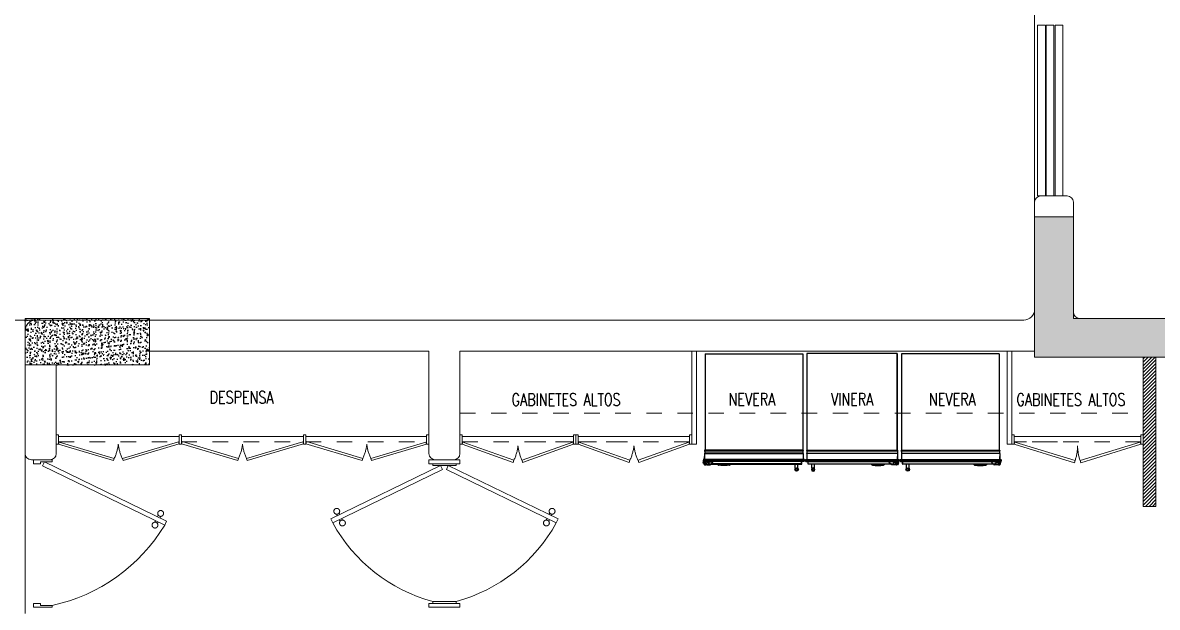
# Model space of a CAD drawing. Header units: metres. Extents: x -232 to 581, y 30 to 789.
# Drawn here: x 106.95 to 114.26, y 385.43 to 389.2 of the extents above; entities that cross this region are included whole.
import ezdxf

# ---------------------------------------------------------------- set-up
doc = ezdxf.new("R2010")
doc.units = ezdxf.units.M
doc.linetypes.add('DASHED', pattern=[0.75, 0.5, -0.25])
for name, color, linetype, lineweight in [('A-DOOR', 35, 'Continuous', 5), ('A-WALL', 250, 'Continuous', 20), ('baños', 140, 'Continuous', 0), ('Columnas', 7, 'Continuous', 18), ('MOB FIJOS', 251, 'Continuous', 0), ('PLF 01', 252, 'Continuous', 9), ('PROYECCION', 9, 'DASHED', 0), ('textos', 7, 'Continuous', 0)]:
    doc.layers.add(name, color=color, linetype=linetype, lineweight=lineweight)
doc.layers.add('HATCH', color=8, linetype='Continuous')
doc.layers.add('MOBILIARIOS', color=252, linetype='Continuous')
doc.layers.add('PISO', color=7, linetype='Continuous', lineweight=5, true_color=0xe6e6e6)
doc.styles.add('Arch-Dim', font='romans.shx', dxfattribs={"width": 0.75})
doc.styles.get("Standard").update_dxf_attribs({"font": 'arial.ttf'})
pattern_1 = [(50, (109.59505, -7.243447), (0.058299094, -0.005100507), [0.006096, -0.067056]), (355, (109.59505, -7.24345), (-0.011277895, 0.06113819), [0.0048768, -0.053644987]), (100.451445, (109.59991, -7.24387), (0.0470212, 0.05603768), [0.005180803, -0.056988878]), (46.1842, (109.59505, -7.22719), (0.086745293, -0.013453545), [0.009144, -0.100584]), (96.63556, (109.60228, -7.22831), (0.07596932, 0.07917636), [0.00777121, -0.085483395]), (351.18415, (109.59505, -7.22719), (0.07596932, 0.07917636), [0.00731519, -0.080467114]), (21, (109.60318, -7.231255), (0.048516605, -0.032724863), [0.006096, -0.067056]), (326, (109.60318, -7.231255), (0.01977665, 0.05894015), [0.0048768, -0.0536448]), (71.451445, (109.607223, -7.23398), (0.068293254, 0.026215286), [0.005180803, -0.05698878]), (37.5, (109.595052, -7.243447), (0.000988353, 0.0270576124), [0, -0.05299456, 0, -0.0544576, 0, -0.053848]), (7.5, (109.595052, -7.243447), (0.021382292, 0.032057784), [0, -0.03104896, 0, -0.05177536, 0, -0.0205232]), (327.5, (109.576927, -7.243447), (0.0433889905, -0.001833198), [0, -0.02032, 0, -0.0633984, 0, -0.0841248]), (317.5, (109.5688, -7.243447), (0.047401338, 0.008136477), [0, -0.026416, 0, -0.04210304, 0, -0.0597408])]

# ---------------------------------------------------------------- blocks, each defined once
blk = doc.blocks.new('puerta 1.00')
at = {"layer": 'A-DOOR'}
for p, q in [((-0.15, -0.0125), (-0.9369, -0.3949)), ((-0.1376, -0.038), (-0.9245, -0.4204)), ((-0.1376, -0.038), (-0.15, -0.0125)), ((-0.8946, -0.3743), (-0.8996, -0.3641)), ((-0.8777, -0.3661), (-0.8826, -0.3559)), ((-0.9369, -0.3949), (-0.9245, -0.4204)), ((-0.8822, -0.3998), (-0.8772, -0.4101)), ((-0.8653, -0.3916), (-0.8603, -0.4018))]:
    blk.add_line(p, q, dxfattribs=at)
for points in [[(-0.08, 0), (-0.08, -0.025), (-0.125, -0.025), (-0.125, -0.0125), (-0.2, -0.0125), (-0.2, 0), (-0.08, 0)], [(-0.08, -0.95), (-0.08, -0.925), (-0.125, -0.925), (-0.125, -0.9375), (-0.2, -0.9375), (-0.2, -0.95), (-0.08, -0.95)]]:
    blk.add_lwpolyline(points, dxfattribs=at)
blk.add_arc((0.0366, 0.1602), 1.1229, 211.13358, 257.83427, dxfattribs=at)
for points in [[(-0.8982, -0.3642), (-0.9033, -0.3642), (-0.912, -0.3591), (-0.917, -0.3504), (-0.917, -0.3403), (-0.912, -0.3316), (-0.9033, -0.3265), (-0.8932, -0.3265), (-0.8844, -0.3316), (-0.8794, -0.3403), (-0.8794, -0.3504), (-0.8844, -0.3591), (-0.8932, -0.3642), (-0.8982, -0.3642)], [(-0.8617, -0.4394), (-0.8667, -0.4394), (-0.8754, -0.4344), (-0.8805, -0.4256), (-0.8805, -0.4156), (-0.8754, -0.4068), (-0.8667, -0.4018), (-0.8566, -0.4018), (-0.8479, -0.4068), (-0.8428, -0.4156), (-0.8428, -0.4257), (-0.8479, -0.4344), (-0.8566, -0.4394), (-0.8617, -0.4394)]]:
    blk.add_open_spline(points, degree=2, dxfattribs=at)
blk = doc.blocks.new('A$C0952172f')
at = {"layer": 'A-DOOR'}
for p, q in [((0.569, 1.4639), (0.5435, 1.4515)), ((0.9125, 0.7569), (0.569, 1.4639)), ((0.887, 0.7445), (0.5435, 1.4515)), ((0.564, 1.4092), (0.5538, 1.4042)), ((0.5723, 1.3923), (0.562, 1.3873)), ((0.5895, 1.4216), (0.5997, 1.4265)), ((0.5977, 1.4046), (0.608, 1.4096)), ((0.887, 0.7445), (0.9125, 0.7569)), ((0.887, 0.7193), (0.5435, 0.0124)), ((0.9125, 0.707), (0.569, 0)), ((0.887, 0.7193), (0.9125, 0.707)), ((0.5723, 0.0716), (0.562, 0.0766)), ((0.569, 0), (0.5435, 0.0124)), ((0.564, 0.0547), (0.5538, 0.0597)), ((0.5895, 0.0423), (0.5997, 0.0374)), ((0.5977, 0.0592), (0.608, 0.0543))]:
    blk.add_line(p, q, dxfattribs=at)
for points in [[(0, 0.8319), (0.025, 0.8319), (0.025, 0.6319), (0, 0.6319)], [(0.0375, 0.8069), (0.025, 0.8069), (0.025, 0.6569), (0.0375, 0.6569)], [(0.9125, 0.8069), (0.925, 0.8069), (0.925, 0.6569), (0.9125, 0.6569)], [(0.95, 0.8319), (0.925, 0.8319), (0.925, 0.6319), (0.95, 0.6319)]]:
    blk.add_lwpolyline(points, close=True, dxfattribs=at)
for centre, start, end in [((1.0509, 0.5323), 118.90198, 164.83585), ((1.0509, 0.9316), 195.16415, 241.09802)]:
    blk.add_arc(centre, 1.05, start, end, dxfattribs=at)
for points in [[(0.5244, 1.3886), (0.5244, 1.3937), (0.5295, 1.4024), (0.5382, 1.4075), (0.5483, 1.4074), (0.557, 1.4024), (0.5621, 1.3937), (0.5621, 1.3836), (0.557, 1.3748), (0.5483, 1.3698), (0.5382, 1.3698), (0.5295, 1.3749), (0.5244, 1.3836), (0.5244, 1.3886)], [(0.5997, 1.4252), (0.5997, 1.4303), (0.6047, 1.439), (0.6135, 1.444), (0.6236, 1.444), (0.6323, 1.439), (0.6373, 1.4302), (0.6373, 1.4202), (0.6323, 1.4114), (0.6236, 1.4064), (0.6135, 1.4064), (0.6047, 1.4114), (0.5997, 1.4202), (0.5997, 1.4252)], [(0.5244, 0.0753), (0.5244, 0.0702), (0.5295, 0.0615), (0.5382, 0.0564), (0.5483, 0.0564), (0.557, 0.0615), (0.5621, 0.0702), (0.5621, 0.0803), (0.557, 0.089), (0.5483, 0.0941), (0.5382, 0.0941), (0.5295, 0.089), (0.5244, 0.0803), (0.5244, 0.0753)], [(0.5997, 0.0387), (0.5997, 0.0336), (0.6047, 0.0249), (0.6135, 0.0199), (0.6236, 0.0199), (0.6323, 0.0249), (0.6373, 0.0337), (0.6373, 0.0437), (0.6323, 0.0525), (0.6236, 0.0575), (0.6135, 0.0575), (0.6047, 0.0525), (0.5997, 0.0437), (0.5997, 0.0387)]]:
    blk.add_open_spline(points, degree=2, dxfattribs=at)
blk = doc.blocks.new('A$C217258af')
at = {"layer": 'MOBILIARIOS'}
for p, q in [((0, 0.0119), (0, 0.5919)), ((0, 0.5919), (0.6225, 0.5919)), ((0.6225, 0.5925), (0.6225, 0.0094)), ((0.6227, 0.0092), (0.6227, 0.5927)), ((0.6227, 0.5927), (0.6259, 0.5927)), ((0.6259, 0.5927), (0.6259, 0.0092)), ((0.6262, 0.0094), (0.6262, 0.5925)), ((0.6264, 0.0098), (0.6264, 0.592)), ((0.6264, 0.592), (0.6415, 0.592)), ((0.6415, 0.592), (0.6415, 0.0098)), ((0.6417, 0.5925), (0.6417, 0.0094)), ((0.642, 0.0092), (0.642, 0.5927)), ((0.642, 0.5927), (0.6826, 0.5927)), ((0.6826, 0.6017), (0.6826, 0.0002)), ((0.6905, 0.6019), (0.6828, 0.6019)), ((0.6828, 0.6019), (0.6828, 0)), ((0.6905, 0.6019), (0.6828, 0.6019)), ((0.6905, 0.6019), (0.6905, 0)), ((0.694, 0.5983), (0.694, 0.0615)), ((0.7098, 0.5847), (0.694, 0.5847)), ((0.7098, 0.5839), (0.7098, 0.5847)), ((0.7098, 0.5839), (0.694, 0.5839)), ((0.7098, 0.5839), (0.694, 0.5839)), ((0.7098, 0.5839), (0.7098, 0.5839)), ((0.7098, 0.5839), (0.7098, 0.0537)), ((0.7114, 0.0451), (0.7114, 0.5831)), ((0.7115, 0.5428), (0.7115, 0.56)), ((0.7378, 0.56), (0.7115, 0.56)), ((0.7378, 0.5428), (0.7115, 0.5428)), ((0.7378, 0.5597), (0.7378, 0.56)), ((0.7378, 0.5428), (0.7378, 0.5432)), ((0.7114, 0.1746), (0.7139, 0.1746)), ((0.7138, 0.1739), (0.7114, 0.1739)), ((0.7139, 0.1746), (0.7155, 0.1746)), ((0.7166, 0.1732), (0.7146, 0.1732)), ((0.7165, 0.1729), (0.7146, 0.1729)), ((0.7114, 0.0951), (0.7138, 0.0951)), ((0.7139, 0.0945), (0.7114, 0.0945)), ((0.7139, 0.0945), (0.7154, 0.0945)), ((0.7146, 0.0961), (0.7165, 0.0961)), ((0.7146, 0.0959), (0.7166, 0.0959)), ((0, 0.012), (0.6225, 0.012)), ((0, 0.0119), (0.6225, 0.0119)), ((0.0031, 0.012), (0.0031, 0.0119)), ((0.6227, 0.0092), (0.6259, 0.0092)), ((0.6258, 0.0092), (0.6258, 0.0057)), ((0.6258, 0.0057), (0.6265, 0.0057)), ((0.6264, 0.0098), (0.6415, 0.0098)), ((0.6265, 0.0057), (0.6265, 0.0098)), ((0.642, 0.0092), (0.6826, 0.0092)), ((0.6544, 0.0092), (0.6798, 0.0092)), ((0.679, 0.0092), (0.6627, 0.0092)), ((0.6828, 0), (0.6905, 0)), ((0.6938, 0.0615), (0.6938, 0.0608)), ((0.6989, 0.0615), (0.6938, 0.0615)), ((0.6938, 0.0608), (0.6989, 0.0608)), ((0.6938, 0.0608), (0.6938, 0.0604)), ((0.6989, 0.0604), (0.6938, 0.0604)), ((0.6938, 0.0604), (0.6938, 0.0604)), ((0.6938, 0.0143), (0.6938, 0.0143)), ((0.6938, 0.0143), (0.6938, 0.0097)), ((0.6938, 0.0097), (0.6938, 0.0093)), ((0.6938, 0.0097), (0.6938, 0.0097)), ((0.6938, 0.0093), (0.6938, 0.0086)), ((0.6938, 0.0003), (0.6938, 0.0023)), ((0.694, 0.0603), (0.6961, 0.0604)), ((0.694, 0.0603), (0.694, 0.0143)), ((0.694, 0.0592), (0.6953, 0.0592)), ((0.694, 0.0086), (0.694, 0.0036)), ((0.6942, 0), (0.6941, 0)), ((0.7032, 0.003), (0.6942, 0)), ((0.6945, 0.0082), (0.6945, 0.0085)), ((0.6961, 0.0592), (0.6953, 0.0592)), ((0.6967, 0.0592), (0.6953, 0.0592)), ((0.6989, 0.0604), (0.6961, 0.0604)), ((0.6961, 0.0604), (0.6961, 0.0592)), ((0.6967, 0.0592), (0.6961, 0.0592)), ((0.6961, 0.0074), (0.6966, 0.0079)), ((0.6967, 0.0592), (0.6967, 0.0592)), ((0.6967, 0.0343), (0.6967, 0.0592)), ((0.6967, 0.0343), (0.6967, 0.0592)), ((0.6967, 0.0343), (0.6967, 0.0343)), ((0.697, 0.0081), (0.697, 0.0081)), ((0.7095, 0.0182), (0.6982, 0.0305)), ((0.6982, 0.0305), (0.6982, 0.0304)), ((0.7095, 0.0182), (0.6982, 0.0304)), ((0.6989, 0.0615), (0.6989, 0.0608)), ((0.6989, 0.0604), (0.6989, 0.0604)), ((0.7007, 0.0109), (0.7007, 0.0109)), ((0.7052, 0.0198), (0.7052, 0.02)), ((0.7052, 0.02), (0.7074, 0.02)), ((0.706, 0.019), (0.7074, 0.019)), ((0.7074, 0.019), (0.7074, 0.02)), ((0.7074, 0.019), (0.7087, 0.019)), ((0.7154, 0.0161), (0.7091, 0.0519)), ((0.7091, 0.0519), (0.7091, 0.0519)), ((0.7154, 0.0161), (0.7091, 0.0519)), ((0.7102, 0.0521), (0.7095, 0.0519)), ((0.7095, 0.0519), (0.7158, 0.0162)), ((0.7095, 0.0182), (0.7095, 0.0182)), ((0.7165, 0.0163), (0.7102, 0.0521)), ((0.7149, 0.0481), (0.7114, 0.0592)), ((0.7153, 0.0233), (0.7153, 0.0458)), ((0.7154, 0.0161), (0.7154, 0.0161)), ((0.7165, 0.0163), (0.7158, 0.0162))]:
    blk.add_line(p, q, dxfattribs=at)
at = {"layer": 'MOBILIARIOS', "flags": 128}
for points in [[(0.7098, 0.5839), (0.7101, 0.5838), (0.7102, 0.5837)], [(0.7181, 0.1718), (0.7181, 0.1718), (0.7178, 0.1721), (0.7173, 0.1725), (0.7166, 0.1731)], [(0.7183, 0.1701), (0.7183, 0.1701), (0.7183, 0.1701), (0.7183, 0.1699), (0.7183, 0.1694), (0.7185, 0.1672), (0.7189, 0.1625), (0.7191, 0.1578), (0.7194, 0.1531), (0.7196, 0.1483), (0.7198, 0.1388), (0.7197, 0.1293), (0.7195, 0.1197), (0.7193, 0.115), (0.7191, 0.1103), (0.7188, 0.1055), (0.7186, 0.1032), (0.7185, 0.1017), (0.7184, 0.1006), (0.7184, 0.0999), (0.7183, 0.0992), (0.7183, 0.099), (0.7183, 0.0989), (0.7183, 0.0989)]]:
    blk.add_lwpolyline(points, dxfattribs=at)
at = {"layer": 'MOBILIARIOS'}
for centre, radius in [((0.7458, 0.5514), 0.0114), ((0.7458, 0.5514), 0.00572), ((0.7052, 0.0343), 0.00154)]:
    blk.add_circle(centre, radius, dxfattribs=at)
for centre, radius, start, end in [((0.6227, 0.5925), 0.000229, 90, 180), ((0.6259, 0.5925), 0.000229, 0, 90), ((0.6264, 0.5923), 0.000229, 180, 270), ((0.6415, 0.5923), 0.000229, 270, 0), ((0.642, 0.5925), 0.000229, 90, 180), ((0.6828, 0.6017), 0.000229, 90, 187.49472), ((0.6905, 0.5983), 0.00357, 0, 90), ((0.7098, 0.5831), 0.00165, 0, 90), ((0.7095, 0.5813), 0.00258, 42.78851, 84.58376), ((0.7115, 0.5599), 0.000114, 90, 180), ((0.7115, 0.5429), 0.000114, 180, 270), ((0.7145, 0.1741), 0.000724, 141.70371, 199.20548), ((0.5049, 0.1345), 0.2126, 349.32826, 10.67174), ((0.7147, 0.173), 0.000179, 133.23051, 213.13105), ((0.5049, 0.1345), 0.2131, 349.61459, 10.38541), ((0.5049, 0.1345), 0.2144, 10.38516, 10.77138), ((0.7167, 0.173), 0.000145, 108.54827, 213.579), ((0.3855, 0.1345), 0.3333, 353.38004, 6.61996), ((0.3855, 0.1345), 0.3347, 6.11184, 6.40413), ((0.7143, 0.0949), 0.000521, 147.59244, 231.49837), ((0.7147, 0.096), 0.000204, 152.52127, 221.08222), ((0.5049, 0.1345), 0.2144, 349.22804, 349.61484), ((0.7166, 0.096), 0.000132, 138.10644, 259.76629), ((-0.0117, 0.9063), 1.0896, 311.94539, 312.04827), ((0.3855, 0.1345), 0.3347, 353.59588, 353.8866), ((0.6227, 0.0094), 0.000229, 180, 270), ((0.6259, 0.0094), 0.000229, 270, 360), ((0.6264, 0.0096), 0.000229, 90, 180), ((0.6415, 0.0096), 0.000229, 360, 90), ((0.642, 0.0094), 0.000229, 180, 270), ((0.6627, 0.0095), 0.000343, 265.8847, 270), ((0.679, 0.0095), 0.000343, 270, 274.1153), ((0.6828, 0.0002), 0.000229, 172.50528, 270), ((0.6905, 0.0036), 0.00357, 270, 0), ((0.6938, 0.0057), 0.00857, 36.8699, 90), ((0.6938, 0.0057), 0.00399, 36.8699, 90), ((0.6938, 0.0057), 0.00401, 36.8699, 90), ((0.6938, 0.0057), 0.00355, 36.8699, 90), ((0.6938, 0.0057), 0.00286, 36.8699, 90), ((0.6941, 0.0003), 0.000343, 180, 270), ((0.6938, 0.0057), 0.00858, 36.8699, 88.54835), ((0.6941, 0.0082), 0.000343, 267.60533, 0), ((0.7052, 0.0143), 0.0114, 216.8699, 10.01739), ((0.7052, 0.0143), 0.0108, 216.8699, 10.01739), ((0.7024, 0.0343), 0.00571, 180, 222.6072), ((0.7024, 0.0343), 0.00572, 180, 222.6072), ((0.7052, 0.0143), 0.0103, 216.8699, 10.01739), ((0.7052, 0.0143), 0.0103, 216.8699, 10.01739), ((0.6989, 0.0501), 0.0114, 10.01739, 90), ((0.6989, 0.0501), 0.0108, 10.01739, 90), ((0.6989, 0.0501), 0.0103, 10.01739, 90), ((0.6989, 0.0501), 0.0103, 10.01739, 90), ((0.7052, 0.0143), 0.00608, 62.28185, 201.81903), ((0.7052, 0.0143), 0.00572, 90, 216.8699), ((0.7052, 0.0143), 0.00501, 90, 69.4022), ((0.7052, 0.0143), 0.00573, 216.8699, 42.6072), ((0.7052, 0.0143), 0.00572, 216.8699, 42.6072), ((0.706, 0.0198), 0.000801, 180, 270), ((0.7052, 0.0143), 0.00572, 42.6072, 55.08479), ((0.7074, 0.0458), 0.00787, 0, 17.4622)]:
    blk.add_arc(centre, radius, start, end, dxfattribs=at)
blk = doc.blocks.new('20.03.2026 LN 09 PRIMER NIVEL ARQ')
at = {"layer": 'HATCH'}
h = blk.add_hatch(dxfattribs=at)
h.set_pattern_fill('AR-CONC', color=1, scale=0.00032)
h.set_pattern_definition(pattern_1)
h.paths.add_polyline_path([(9.9139, -55.8277), (9.6639, -55.8277), (9.6639, -56.7322), (10.814, -56.7322), (10.814, -56.4822), (9.9139, -56.4822)])
h = blk.add_hatch(dxfattribs=at)
h.set_pattern_fill('AR-CONC', color=1, scale=0.00032)
h.set_pattern_definition(pattern_1)
h.paths.add_polyline_path([(3.164, -56.4822), (3.164, -56.7822), (3.964, -56.7822), (3.964, -56.4822)])
at = {"layer": 'PLF 01'}
h = blk.add_hatch(dxfattribs=at)
h.set_pattern_fill('LINE', color=1, scale=0.005, angle=45)
h.set_pattern_definition([(45, (11.055961, -57.843166), (-0.01122532, 0.01122532), [])])
h.paths.add_polyline_path([(10.4455, -57.6931), (10.364, -57.6931), (10.364, -56.7322), (10.4455, -56.7322)])
at = {"layer": 'A-DOOR', "color": 1}
for points in [[(9.6837, -54.5932), (9.7337, -54.5932), (9.7337, -55.6932), (9.6837, -55.6932)], [(9.7387, -54.5932), (9.7887, -54.5932), (9.7887, -55.6932), (9.7387, -55.6932)], [(9.7968, -54.5932), (9.8468, -54.5932), (9.8468, -55.6932), (9.7968, -55.6932)]]:
    blk.add_lwpolyline(points, close=True, dxfattribs=at)
at = {"layer": 'A-WALL', "color": 1}
for p, q in [((9.664, -55.7332), (9.664, -56.4232)), ((9.9139, -55.7332), (9.9139, -56.4032)), ((3.234, -56.4932), (9.594, -56.4932)), ((3.164, -56.5632), (3.164, -57.3532)), ((3.964, -56.6932), (5.764, -56.6932)), ((5.764, -56.6932), (5.764, -57.3532)), ((5.964, -56.6932), (5.964, -57.3532)), ((5.964, -56.6932), (9.6639, -56.6932)), ((3.364, -56.7822), (3.364, -57.3532)), ((3.204, -57.3932), (3.324, -57.3932)), ((5.804, -57.3932), (5.924, -57.3932))]:
    blk.add_line(p, q, dxfattribs=at)
at = {"layer": 'A-WALL', "color": 1, "transparency": 33554684}
for p, q in [((9.704, -55.6932), (9.8739, -55.6932)), ((9.794, -55.6932), (9.734, -55.6932))]:
    blk.add_line(p, q, dxfattribs=at)
at = {"layer": 'A-WALL', "color": 1}
for centre, radius, start, end in [((9.704, -55.7332), 0.04, 90, 180), ((9.8739, -55.7332), 0.04, 360, 90), ((9.594, -56.4232), 0.07, 270, 0), ((9.9539, -56.4422), 0.04, 180, 269.99524), ((3.234, -56.5632), 0.07, 90, 180), ((3.204, -57.3532), 0.04, 180, 270), ((3.324, -57.3532), 0.04, 270, 0), ((5.804, -57.3532), 0.04, 180, 270), ((5.924, -57.3532), 0.04, 270, 0)]:
    blk.add_arc(centre, radius, start, end, dxfattribs=at)
at = {"layer": 'Columnas', "color": 1}
blk.add_lwpolyline([(9.9139, -55.8277), (9.6639, -55.8277), (9.6639, -56.7322), (10.814, -56.7322), (10.814, -56.4822), (9.9139, -56.4822), (9.9139, -55.8277)], dxfattribs=at)
blk.add_lwpolyline([(3.164, -56.4822), (3.164, -56.7822), (3.964, -56.7822), (3.964, -56.4822)], close=True, dxfattribs=at)
at = {"layer": 'MOB FIJOS', "color": 1}
for p, q in [((7.4578, -56.6932), (7.4578, -57.2932)), ((7.4878, -56.6932), (7.4878, -57.2932)), ((9.4878, -56.6932), (9.4878, -57.2932)), ((9.5178, -56.6932), (9.5178, -57.2932)), ((9.4878, -57.2932), (9.5178, -57.2932))]:
    blk.add_line(p, q, dxfattribs=at)
at = {"layer": 'MOB FIJOS', "color": 1, "ltscale": 0.01}
blk.add_line((7.4878, -57.2932), (7.4578, -57.2932), dxfattribs=at)
at = {"layer": 'MOB FIJOS', "color": 1}
for points in [[(3.379, -57.2332), (3.364, -57.2332), (3.364, -57.2932), (3.379, -57.2932)], [(4.1513, -57.2769), (4.1556, -57.2913), (3.7943, -57.3984), (3.79, -57.384)], [(4.1706, -57.2332), (4.1556, -57.2332), (4.1556, -57.2932), (4.1706, -57.2932)], [(4.175, -57.2763), (4.1707, -57.2907), (4.5337, -57.3984), (4.538, -57.384)], [(4.9513, -57.2769), (4.9556, -57.2913), (4.5943, -57.3984), (4.59, -57.384)], [(4.9706, -57.2332), (4.9556, -57.2332), (4.9556, -57.2932), (4.9706, -57.2932)], [(4.9751, -57.2763), (4.9709, -57.2907), (5.3337, -57.3984), (5.338, -57.384)], [(5.764, -57.2332), (5.749, -57.2332), (5.749, -57.2932), (5.764, -57.2932)], [(5.979, -57.2332), (5.964, -57.2332), (5.964, -57.2932), (5.979, -57.2932)], [(6.6959, -57.2332), (6.7109, -57.2332), (6.7109, -57.2932), (6.6959, -57.2932)], [(6.7259, -57.2332), (6.7109, -57.2332), (6.7109, -57.2932), (6.7259, -57.2932)], [(7.4428, -57.2332), (7.4578, -57.2332), (7.4578, -57.2932), (7.4428, -57.2932)], [(9.5328, -57.2332), (9.5178, -57.2332), (9.5178, -57.2932), (9.5328, -57.2932)], [(10.349, -57.2332), (10.364, -57.2332), (10.364, -57.2932), (10.349, -57.2932)], [(3.3832, -57.2788), (3.379, -57.2932), (3.7337, -57.3984), (3.738, -57.384)], [(5.7447, -57.2788), (5.749, -57.2932), (5.3943, -57.3984), (5.39, -57.384)], [(5.9833, -57.2788), (5.9791, -57.2932), (6.3071, -57.4095), (6.3114, -57.3951)], [(6.6915, -57.2788), (6.6958, -57.2932), (6.3677, -57.4095), (6.3635, -57.3951)], [(6.7303, -57.2788), (6.726, -57.2932), (7.054, -57.4095), (7.0583, -57.3951)], [(7.4384, -57.2788), (7.4427, -57.2932), (7.1147, -57.4095), (7.1104, -57.3951)], [(9.5376, -57.2789), (9.5329, -57.2932), (9.92, -57.4124), (9.9247, -57.3982)], [(10.3442, -57.2789), (10.3489, -57.2932), (9.9618, -57.4124), (9.9571, -57.3982)]]:
    blk.add_lwpolyline(points, close=True, dxfattribs=at)
at = {"layer": 'MOBILIARIOS', "color": 1}
for p, q in [((7.542, -56.7099), (8.172, -56.7099)), ((7.542, -56.7099), (7.542, -57.332)), ((7.542, -56.7099), (7.542, -57.332)), ((7.542, -56.713), (7.542, -56.713)), ((8.172, -56.7099), (8.172, -57.332)), ((9.4369, -56.7099), (8.8069, -56.7099)), ((8.8069, -56.7099), (8.8069, -57.332)), ((9.4368, -56.7099), (9.4368, -57.332)), ((9.4368, -56.713), (9.4369, -56.713)), ((9.4369, -56.7099), (9.4369, -57.332)), ((9.5036, -57.269), (9.5036, -57.2696)), ((7.5358, -57.3353), (7.5358, -57.336)), ((7.5392, -57.3353), (7.5358, -57.3353)), ((7.5358, -57.336), (7.5399, -57.336)), ((7.5392, -57.3323), (8.1728, -57.3323)), ((7.5392, -57.3323), (7.5392, -57.3355)), ((8.1728, -57.3355), (7.5392, -57.3355)), ((8.1726, -57.332), (7.5395, -57.332)), ((7.5395, -57.3357), (8.1726, -57.3357)), ((7.5399, -57.3359), (8.1721, -57.3359)), ((7.5399, -57.3359), (7.5399, -57.351)), ((8.1721, -57.3359), (8.1721, -57.351)), ((8.1721, -57.336), (8.1762, -57.336)), ((8.1728, -57.3323), (8.1728, -57.3355)), ((8.1762, -57.3353), (8.1728, -57.3353)), ((8.8026, -57.3353), (8.806, -57.3353)), ((8.8067, -57.336), (8.8026, -57.336)), ((9.4396, -57.3323), (8.806, -57.3323)), ((8.806, -57.3323), (8.806, -57.3355)), ((8.806, -57.3355), (9.4396, -57.3355)), ((8.8062, -57.332), (9.4394, -57.332)), ((9.4394, -57.3357), (8.8062, -57.3357)), ((9.4389, -57.3359), (8.8067, -57.3359)), ((8.8067, -57.3359), (8.8067, -57.351)), ((9.4389, -57.3359), (9.4389, -57.351)), ((9.4431, -57.336), (9.4389, -57.336)), ((9.4396, -57.3323), (9.4396, -57.3355)), ((9.4396, -57.3353), (9.4431, -57.3353)), ((9.4431, -57.3353), (9.4431, -57.336)), ((8.1812, -57.3962), (7.5293, -57.3962)), ((7.5293, -57.3962), (7.5293, -57.4038)), ((8.1812, -57.4038), (7.5293, -57.4038)), ((7.5293, -57.4076), (7.5293, -57.4075)), ((7.5324, -57.4166), (7.5293, -57.4076)), ((8.1817, -57.3921), (7.5303, -57.3921)), ((7.5304, -57.4033), (7.5324, -57.4033)), ((7.5386, -57.4036), (7.5336, -57.4036)), ((7.5375, -57.4056), (7.5379, -57.4062)), ((7.5382, -57.4065), (7.5382, -57.4065)), ((7.5383, -57.404), (7.5386, -57.404)), ((7.5393, -57.4033), (7.5387, -57.4033)), ((7.5392, -57.3515), (8.1728, -57.3515)), ((7.5392, -57.3515), (7.5392, -57.3921)), ((7.5392, -57.364), (7.5392, -57.3894)), ((7.5392, -57.3885), (7.5392, -57.3722)), ((7.5398, -57.4033), (7.5393, -57.4033)), ((8.1726, -57.3513), (7.5395, -57.3513)), ((7.5398, -57.4033), (7.5398, -57.4033)), ((7.5444, -57.4033), (7.5398, -57.4033)), ((8.1721, -57.351), (7.5399, -57.351)), ((7.5409, -57.4102), (7.5409, -57.4102)), ((7.5444, -57.4033), (7.5444, -57.4033)), ((7.5904, -57.4036), (7.5444, -57.4036)), ((7.5462, -57.4249), (7.5819, -57.4186)), ((7.5462, -57.4249), (7.5819, -57.4186)), ((7.582, -57.4191), (7.5463, -57.4254)), ((7.5464, -57.4261), (7.5821, -57.4197)), ((7.5483, -57.419), (7.5605, -57.4077)), ((7.5483, -57.419), (7.5605, -57.4077)), ((7.5483, -57.419), (7.5483, -57.419)), ((7.5491, -57.4156), (7.5491, -57.4169)), ((7.5491, -57.4169), (7.5491, -57.4182)), ((7.5491, -57.4169), (7.5501, -57.4169)), ((7.5499, -57.4148), (7.5501, -57.4148)), ((7.5501, -57.4148), (7.5501, -57.4169)), ((7.5605, -57.4077), (7.5605, -57.4077)), ((7.5644, -57.4062), (7.5893, -57.4062)), ((7.5644, -57.4062), (7.5644, -57.4062)), ((7.5644, -57.4062), (7.5893, -57.4062)), ((7.5752, -57.421), (8.1631, -57.421)), ((7.5782, -57.4244), (7.5893, -57.421)), ((7.5819, -57.4186), (7.5819, -57.4186)), ((7.5821, -57.4197), (7.582, -57.4191)), ((8.164, -57.4193), (7.5838, -57.4193)), ((7.5893, -57.4036), (7.5893, -57.4048)), ((7.5893, -57.4056), (7.5893, -57.4048)), ((7.5893, -57.4062), (7.5893, -57.4048)), ((7.5904, -57.4056), (7.5893, -57.4056)), ((7.5893, -57.4062), (7.5893, -57.4056)), ((7.5893, -57.4062), (7.5893, -57.4062)), ((7.5905, -57.4033), (7.5904, -57.4033)), ((7.5904, -57.4036), (7.5904, -57.4056)), ((7.5904, -57.4085), (7.5904, -57.4056)), ((7.5905, -57.4085), (7.5904, -57.4085)), ((7.5905, -57.4085), (7.5905, -57.4033)), ((7.5909, -57.4033), (7.5905, -57.4033)), ((7.5909, -57.4033), (7.5909, -57.4085)), ((7.5916, -57.4033), (7.5909, -57.4033)), ((7.5916, -57.4085), (7.5909, -57.4085)), ((7.5916, -57.4085), (7.5916, -57.4033)), ((8.1784, -57.4036), (7.5916, -57.4036)), ((7.6245, -57.4235), (7.6245, -57.421)), ((7.6245, -57.4235), (7.6245, -57.425)), ((7.6252, -57.421), (7.6252, -57.4234)), ((7.7039, -57.4234), (7.7039, -57.421)), ((7.7046, -57.421), (7.7046, -57.4235)), ((7.7046, -57.4235), (7.7046, -57.425)), ((8.1229, -57.4211), (8.1401, -57.4211)), ((8.1229, -57.4474), (8.1229, -57.4211)), ((8.1401, -57.4474), (8.1401, -57.4211)), ((8.164, -57.4193), (8.164, -57.4036)), ((8.164, -57.4193), (8.164, -57.4036)), ((8.164, -57.4193), (8.1648, -57.4193)), ((8.164, -57.4193), (8.164, -57.4193)), ((8.1648, -57.4193), (8.1648, -57.4036)), ((8.1728, -57.3515), (8.1728, -57.3921)), ((8.182, -57.4), (8.182, -57.3923)), ((8.7969, -57.3923), (9.4487, -57.3923)), ((8.7969, -57.4), (8.7969, -57.3923)), ((8.7969, -57.4), (9.4487, -57.4)), ((8.7971, -57.3921), (9.4485, -57.3921)), ((8.8004, -57.4036), (9.3872, -57.4036)), ((9.4396, -57.3515), (8.806, -57.3515)), ((8.806, -57.3515), (8.806, -57.3921)), ((8.8062, -57.3513), (9.4394, -57.3513)), ((8.8067, -57.351), (9.4389, -57.351)), ((8.814, -57.4193), (8.814, -57.4036)), ((8.8148, -57.4193), (8.814, -57.4193)), ((8.8148, -57.4193), (8.8148, -57.4036)), ((8.8149, -57.4193), (8.8149, -57.4036)), ((8.8149, -57.4193), (8.8149, -57.4193)), ((8.8149, -57.4193), (9.395, -57.4193)), ((9.4036, -57.421), (8.8157, -57.421)), ((8.8559, -57.4211), (8.8387, -57.4211)), ((8.8387, -57.4474), (8.8387, -57.4211)), ((8.8559, -57.4474), (8.8559, -57.4211)), ((9.2742, -57.421), (9.2742, -57.4235)), ((9.2742, -57.4235), (9.2742, -57.425)), ((9.2749, -57.4234), (9.2749, -57.421)), ((9.3536, -57.421), (9.3536, -57.4234)), ((9.3543, -57.4235), (9.3543, -57.421)), ((9.3543, -57.4235), (9.3543, -57.425)), ((9.3872, -57.4033), (9.3879, -57.4033)), ((9.3872, -57.4085), (9.3872, -57.4033)), ((9.3872, -57.4085), (9.3879, -57.4085)), ((9.3879, -57.4033), (9.3879, -57.4085)), ((9.3879, -57.4033), (9.3884, -57.4033)), ((9.3884, -57.4085), (9.3884, -57.4033)), ((9.3884, -57.4033), (9.3884, -57.4033)), ((9.3884, -57.4036), (9.3884, -57.4056)), ((9.3884, -57.4036), (9.4344, -57.4036)), ((9.3884, -57.4085), (9.3884, -57.4056)), ((9.3884, -57.4056), (9.3895, -57.4056)), ((9.3884, -57.4085), (9.3884, -57.4085)), ((9.3895, -57.4036), (9.3895, -57.4048)), ((9.3895, -57.4056), (9.3895, -57.4048)), ((9.3895, -57.4062), (9.3895, -57.4048)), ((9.3895, -57.4062), (9.3895, -57.4056)), ((9.3895, -57.4062), (9.3895, -57.4062)), ((9.4144, -57.4062), (9.3895, -57.4062)), ((9.4144, -57.4062), (9.3895, -57.4062)), ((9.4006, -57.4244), (9.3895, -57.421)), ((9.3967, -57.4197), (9.3968, -57.4191)), ((9.4324, -57.4261), (9.3967, -57.4197)), ((9.3968, -57.4191), (9.4326, -57.4254)), ((9.4326, -57.4249), (9.3969, -57.4186)), ((9.3969, -57.4186), (9.3969, -57.4186)), ((9.4326, -57.4249), (9.3969, -57.4186)), ((9.4144, -57.4062), (9.4144, -57.4062)), ((9.4306, -57.419), (9.4183, -57.4077)), ((9.4183, -57.4077), (9.4183, -57.4077)), ((9.4306, -57.419), (9.4183, -57.4077)), ((9.4289, -57.4148), (9.4287, -57.4148)), ((9.4287, -57.4148), (9.4287, -57.4169)), ((9.4297, -57.4169), (9.4287, -57.4169)), ((9.4297, -57.4156), (9.4297, -57.4169)), ((9.4297, -57.4169), (9.4297, -57.4182)), ((9.4306, -57.419), (9.4306, -57.419)), ((9.4344, -57.4033), (9.4344, -57.4033)), ((9.4344, -57.4033), (9.439, -57.4033)), ((9.4379, -57.4102), (9.4379, -57.4102)), ((9.439, -57.4033), (9.4395, -57.4033)), ((9.439, -57.4033), (9.439, -57.4033)), ((9.4395, -57.4033), (9.4402, -57.4033)), ((9.4396, -57.3515), (9.4396, -57.3921)), ((9.4396, -57.364), (9.4396, -57.3894)), ((9.4396, -57.3885), (9.4396, -57.3722)), ((9.4402, -57.4036), (9.4452, -57.4036)), ((9.4405, -57.404), (9.4402, -57.404)), ((9.4406, -57.4065), (9.4406, -57.4065)), ((9.4413, -57.4056), (9.4409, -57.4062)), ((9.4457, -57.4128), (9.4487, -57.4037)), ((9.4484, -57.4033), (9.4464, -57.4033)), ((9.4487, -57.3923), (9.4487, -57.4)), ((9.4487, -57.4037), (9.4487, -57.4037)), ((7.5462, -57.4249), (7.5462, -57.4249)), ((7.5464, -57.4261), (7.5463, -57.4254)), ((7.5534, -57.4248), (7.5758, -57.4248)), ((7.6259, -57.4241), (7.6259, -57.4261)), ((7.6262, -57.4241), (7.6262, -57.4261)), ((7.703, -57.4261), (7.703, -57.4241)), ((7.7032, -57.4261), (7.7032, -57.4241)), ((8.1229, -57.4474), (8.1232, -57.4474)), ((8.1397, -57.4474), (8.1401, -57.4474)), ((8.8391, -57.4474), (8.8387, -57.4474)), ((8.8559, -57.4474), (8.8556, -57.4474)), ((9.2756, -57.4261), (9.2756, -57.4241)), ((9.2758, -57.4261), (9.2758, -57.4241)), ((9.3526, -57.4241), (9.3526, -57.4261)), ((9.3529, -57.4241), (9.3529, -57.4261)), ((9.4254, -57.4248), (9.403, -57.4248)), ((9.4324, -57.4261), (9.4326, -57.4254)), ((9.4326, -57.4249), (9.4326, -57.4249))]:
    blk.add_line(p, q, dxfattribs=at)
at = {"layer": 'MOBILIARIOS', "color": 1, "flags": 128}
for points in [[(8.164, -57.4193), (8.1639, -57.4196), (8.1638, -57.4198)], [(8.8148, -57.4193), (8.8149, -57.4196), (8.815, -57.4198)], [(7.7002, -57.4278), (7.7002, -57.4278), (7.7002, -57.4278), (7.7, -57.4278), (7.6995, -57.4279), (7.6972, -57.4281), (7.6926, -57.4284), (7.6879, -57.4287), (7.6831, -57.4289), (7.6784, -57.4291), (7.6689, -57.4293), (7.6593, -57.4293), (7.6498, -57.4291), (7.6451, -57.4289), (7.6403, -57.4286), (7.6356, -57.4283), (7.6333, -57.4282), (7.6317, -57.428), (7.6307, -57.428), (7.63, -57.4279), (7.6293, -57.4279), (7.6291, -57.4278), (7.629, -57.4278), (7.6289, -57.4278)], [(7.7019, -57.4276), (7.7019, -57.4276), (7.7021, -57.4274), (7.7026, -57.4269), (7.7032, -57.4262)], [(9.2769, -57.4276), (9.2769, -57.4276), (9.2767, -57.4274), (9.2762, -57.4269), (9.2756, -57.4262)], [(9.2786, -57.4278), (9.2786, -57.4278), (9.2786, -57.4278), (9.2788, -57.4278), (9.2793, -57.4279), (9.2816, -57.4281), (9.2862, -57.4284), (9.2909, -57.4287), (9.2957, -57.4289), (9.3004, -57.4291), (9.31, -57.4293), (9.3195, -57.4293), (9.329, -57.4291), (9.3338, -57.4289), (9.3385, -57.4286), (9.3432, -57.4283), (9.3455, -57.4282), (9.3471, -57.428), (9.3481, -57.428), (9.3488, -57.4279), (9.3495, -57.4279), (9.3497, -57.4278), (9.3498, -57.4278), (9.3499, -57.4278)]]:
    blk.add_lwpolyline(points, dxfattribs=at)
at = {"layer": 'MOBILIARIOS', "color": 1}
for centre, radius in [((7.5644, -57.4148), 0.00154), ((9.4144, -57.4148), 0.00154), ((8.1315, -57.4553), 0.0114), ((8.1315, -57.4553), 0.00572), ((8.8473, -57.4553), 0.0114), ((8.8473, -57.4553), 0.00572)]:
    blk.add_circle(centre, radius, dxfattribs=at)
for centre, radius, start, end in [((7.5395, -57.3323), 0.000229, 90, 180), ((7.5395, -57.3355), 0.000229, 180, 270), ((7.5397, -57.3359), 0.000229, 0, 90), ((8.1723, -57.3359), 0.000229, 90, 180), ((8.1726, -57.3323), 0.000229, 0, 90), ((8.1726, -57.3355), 0.000229, 270, 0), ((8.8062, -57.3323), 0.000229, 90, 180), ((8.8062, -57.3355), 0.000229, 180, 270), ((8.8065, -57.3359), 0.000229, 0, 90), ((9.4391, -57.3359), 0.000229, 90, 180), ((9.4394, -57.3323), 0.000229, 0, 90), ((9.4394, -57.3355), 0.000229, 270, 0), ((7.5296, -57.3962), 0.000229, 82.50528, 180), ((7.5329, -57.4038), 0.00357, 180, 270), ((7.5297, -57.4075), 0.000343, 90, 180), ((7.5444, -57.4148), 0.0114, 126.8699, 280.01739), ((7.5444, -57.4148), 0.0108, 126.8699, 280.01739), ((7.5444, -57.4148), 0.0103, 126.8699, 280.01739), ((7.5444, -57.4148), 0.0103, 126.8699, 280.01739), ((7.5358, -57.4033), 0.00286, 306.8699, 0), ((7.5358, -57.4033), 0.00355, 306.8699, 0), ((7.5383, -57.4037), 0.000343, 177.60533, 270), ((7.5358, -57.4033), 0.00399, 306.8699, 0), ((7.5358, -57.4033), 0.00401, 306.8699, 0), ((7.5444, -57.4148), 0.00573, 126.8699, 312.6072), ((7.5444, -57.4148), 0.00572, 126.8699, 312.6072), ((7.5395, -57.3515), 0.000229, 90, 180), ((7.5396, -57.3722), 0.000343, 175.8847, 180), ((7.5396, -57.3885), 0.000343, 180, 184.1153), ((7.5444, -57.4148), 0.00501, 0, 339.4022), ((7.5397, -57.351), 0.000229, 270, 0), ((7.5358, -57.4033), 0.00857, 306.8699, 0), ((7.5358, -57.4033), 0.00858, 306.8699, 358.54835), ((7.5444, -57.4148), 0.00572, 0, 126.8699), ((7.5444, -57.4148), 0.00608, 332.28185, 111.81903), ((7.5444, -57.4148), 0.00572, 312.6072, 325.08479), ((7.5499, -57.4156), 0.000801, 90, 180), ((7.5644, -57.4119), 0.00571, 90, 132.6072), ((7.5644, -57.4119), 0.00572, 90, 132.6072), ((7.5801, -57.4085), 0.0103, 280.01739, 0), ((7.5801, -57.4085), 0.0103, 280.01739, 0), ((7.5801, -57.4085), 0.0108, 280.01739, 0), ((7.5801, -57.4085), 0.0114, 280.01739, 0), ((7.6249, -57.4238), 0.000521, 57.59244, 141.49837), ((7.6646, -57.2145), 0.2126, 259.32826, 280.67174), ((7.7042, -57.424), 0.000724, 51.70371, 109.20548), ((8.123, -57.4211), 0.000114, 90, 180), ((8.14, -57.4211), 0.000114, 0, 90), ((8.1614, -57.4191), 0.00258, 312.78851, 354.58376), ((8.1631, -57.4193), 0.00165, 270, 0), ((8.1723, -57.351), 0.000229, 180, 270), ((8.1726, -57.3515), 0.000229, 0, 90), ((8.1784, -57.4), 0.00357, 270, 0), ((8.1817, -57.3923), 0.000229, 0, 97.49472), ((8.7971, -57.3923), 0.000229, 82.50528, 180), ((8.8004, -57.4), 0.00357, 180, 270), ((8.8062, -57.3515), 0.000229, 90, 180), ((8.8065, -57.351), 0.000229, 270, 0), ((8.8157, -57.4193), 0.00165, 180, 270), ((8.8174, -57.4191), 0.00258, 185.41624, 227.21149), ((8.8389, -57.4211), 0.000114, 90, 180), ((8.8558, -57.4211), 0.000114, 0, 90), ((9.2746, -57.424), 0.000724, 70.79452, 128.29629), ((9.3142, -57.2145), 0.2126, 259.32826, 280.67174), ((9.3539, -57.4238), 0.000521, 38.50163, 122.40756), ((9.3987, -57.4085), 0.0114, 180, 259.98261), ((9.3987, -57.4085), 0.0108, 180, 259.98261), ((9.3987, -57.4085), 0.0103, 180, 259.98261), ((9.3987, -57.4085), 0.0103, 180, 259.98261), ((9.4144, -57.4119), 0.00571, 47.3928, 90), ((9.4144, -57.4119), 0.00572, 47.3928, 90), ((9.4344, -57.4148), 0.00608, 68.18097, 207.71815), ((9.4344, -57.4148), 0.00572, 53.1301, 180), ((9.4289, -57.4156), 0.000801, 0, 90), ((9.4344, -57.4148), 0.00501, 200.5978, 180), ((9.4344, -57.4148), 0.00572, 214.91521, 227.3928), ((9.4344, -57.4148), 0.00573, 227.3928, 53.1301), ((9.4344, -57.4148), 0.00572, 227.3928, 53.1301), ((9.4344, -57.4148), 0.0114, 259.98261, 53.1301), ((9.4344, -57.4148), 0.0108, 259.98261, 53.1301), ((9.4344, -57.4148), 0.0103, 259.98261, 53.1301), ((9.4344, -57.4148), 0.0103, 259.98261, 53.1301), ((9.443, -57.4033), 0.00857, 180, 233.1301), ((9.443, -57.4033), 0.00858, 181.45165, 233.1301), ((9.4391, -57.351), 0.000229, 180, 270), ((9.443, -57.4033), 0.00399, 180, 233.1301), ((9.443, -57.4033), 0.00401, 180, 233.1301), ((9.4394, -57.3515), 0.000229, 0, 90), ((9.443, -57.4033), 0.00355, 180, 233.1301), ((9.4392, -57.3722), 0.000343, 0, 4.1153), ((9.4392, -57.3885), 0.000343, 355.8847, 0), ((9.443, -57.4033), 0.00286, 180, 233.1301), ((9.4405, -57.4037), 0.000343, 270, 2.39467), ((9.4452, -57.4), 0.00357, 270, 0), ((9.4484, -57.4037), 0.000343, 0, 90), ((9.4485, -57.3923), 0.000229, 0, 97.49472), ((7.5758, -57.4169), 0.00787, 270, 287.4622), ((7.6646, -57.2145), 0.2144, 259.22804, 259.61484), ((7.6261, -57.4243), 0.000204, 62.52127, 131.08222), ((7.6261, -57.4262), 0.000132, 48.10644, 169.76629), ((8.4364, -56.6978), 1.0896, 221.94539, 222.04827), ((7.6646, -57.2145), 0.2131, 259.61459, 280.38541), ((7.6646, -57.0951), 0.3333, 263.38004, 276.61996), ((7.6646, -57.0951), 0.3347, 263.59588, 263.8866), ((7.6646, -57.0951), 0.3347, 276.11184, 276.40413), ((7.7031, -57.4242), 0.000179, 43.23051, 123.13105), ((7.7031, -57.4262), 0.000145, 18.54827, 123.579), ((7.6646, -57.2145), 0.2144, 280.38516, 280.77138), ((9.3142, -57.2145), 0.2144, 259.22862, 259.61484), ((9.2757, -57.4242), 0.000179, 56.86895, 136.76949), ((9.2757, -57.4262), 0.000145, 56.421, 161.45173), ((9.3142, -57.2145), 0.2131, 259.61459, 280.38541), ((9.3142, -57.0951), 0.3333, 263.38004, 276.61996), ((9.3142, -57.0951), 0.3347, 263.59587, 263.88816), ((9.3142, -57.0951), 0.3347, 276.1134, 276.40412), ((8.5424, -56.6978), 1.0896, 317.95173, 318.05461), ((9.3527, -57.4243), 0.000204, 48.91778, 117.47873), ((9.3527, -57.4262), 0.000132, 10.23371, 131.89356), ((9.3142, -57.2145), 0.2144, 280.38516, 280.77196), ((9.403, -57.4169), 0.00787, 252.5378, 270)]:
    blk.add_arc(centre, radius, start, end, dxfattribs=at)
at = {"layer": 'PISO', "color": 1}
for p, q in [((9.664, -49.2532), (9.664, -55.7332)), ((3.234, -56.4932), (-2.186, -56.4932)), ((3.379, -57.2432), (4.1556, -57.2432)), ((4.1706, -57.2432), (4.9556, -57.2432)), ((4.9706, -57.2432), (5.749, -57.2432)), ((5.979, -57.2432), (6.6578, -57.2432)), ((6.6959, -57.2432), (6.4162, -57.2432)), ((6.7259, -57.2432), (7.0056, -57.2432)), ((7.4428, -57.2432), (6.764, -57.2432)), ((10.349, -57.2432), (9.5328, -57.2432)), ((3.164, -57.3532), (3.164, -58.3832))]:
    blk.add_line(p, q, dxfattribs=at)
at = {"layer": 'PLF 01', "color": 1}
blk.add_lwpolyline([(10.4455, -56.7322), (10.4455, -57.6931), (10.364, -57.6931), (10.364, -56.7322)], dxfattribs=at)
at = {"layer": 'PROYECCION', "color": 1, "linetype": 'DASHED', "ltscale": 0.1}
for p, q in [((5.964, -57.0932), (10.3628, -57.0932)), ((3.379, -57.2765), (4.1556, -57.2765)), ((4.1706, -57.2765), (4.9556, -57.2765)), ((4.9706, -57.2765), (5.749, -57.2765)), ((5.979, -57.2765), (6.7087, -57.2765)), ((6.4162, -57.2765), (6.6959, -57.2765)), ((7.4428, -57.2765), (6.7131, -57.2765)), ((7.0056, -57.2765), (6.7259, -57.2765)), ((9.8125, -57.2765), (9.5328, -57.2765)), ((10.349, -57.2765), (9.5328, -57.2765))]:
    blk.add_line(p, q, dxfattribs=at)
for centre, radius, start, end in [((3.4733, -57.2591), 0.2927, 334.73156, 353.31139), ((4.0546, -57.2591), 0.2927, 186.68861, 205.26844), ((4.2733, -57.2591), 0.2927, 334.73156, 353.31139), ((4.8546, -57.2591), 0.2927, 186.68861, 205.26844), ((5.0733, -57.2591), 0.2927, 334.73156, 353.31139), ((5.6546, -57.2591), 0.2927, 186.68861, 205.26844), ((6.0468, -57.2701), 0.2927, 334.73156, 353.31139), ((6.6281, -57.2701), 0.2927, 186.68861, 205.26844), ((6.7937, -57.2701), 0.2927, 334.73156, 353.31139), ((7.375, -57.2701), 0.2927, 186.68861, 205.26844), ((9.6266, -57.2984), 0.3144, 341.50163, 358.95001), ((10.2552, -57.2984), 0.3144, 181.04999, 198.49837)]:
    blk.add_arc(centre, radius, start, end, dxfattribs=at)
at = {"color": 1, "rotation": 90}
blk.add_blockref('A$C0952172f', (6.5959, -58.3432), dxfattribs=at)
at = {"layer": 'A-DOOR', "color": 1, "xscale": -1}
blk.add_blockref('puerta 1.00', (3.1385, -57.3932), dxfattribs=at)
at = {"layer": 'MOBILIARIOS', "color": 1, "xscale": -1.000000000000001, "rotation": 90}
blk.add_blockref('A$C217258af', (8.79, -56.7095), dxfattribs=at)
at = {"layer": 'baños', "color": 1, "linetype": 'Continuous'}
for tag, p in [('MODELNUMBER', (-12.0611, -62.0707)), ('MATERIAL', (-12.0611, -62.0709)), ('PRODUCT', (-12.0611, -62.0708)), ('TRADENAME', (-12.0611, -62.0708))]:
    blk.add_attdef(tag, p, '', height=0.0000254, rotation=359.99992, dxfattribs=at)
at = {"layer": 'textos', "color": 1, "insert": (4.3522, -57.0308), "char_height": 0.08, "attachment_point": 7, "style": 'Arch-Dim'}
blk.add_mtext_dynamic_manual_height_columns('DESPENSA', width=1.167714, gutter_width=1, heights=[0], dxfattribs=at)
at = {"layer": 'textos', "color": 1, "char_height": 0.08, "width": 26.65337, "style": 'Arch-Dim'}
for s, insert, attachment_point in [('\\pxt5.9124,29;GABINETES ALTOS', (6.2966, -56.9652), 1), ('\\pxt5.9124,29;NEVERA', (7.6938, -56.9633), 1), ('\\pxt5.9124,29;VINERA', (8.3532, -56.9633), 1), ('\\pxt5.9124,29;NEVERA', (9.285, -56.9633), 3), ('\\pxt5.9124,29;GABINETES ALTOS', (9.547, -56.9652), 1)]:
    blk.add_mtext(s, dxfattribs=dict(at, insert=insert, attachment_point=attachment_point))

msp = doc.modelspace()

# ---------------------------------------------------------------- block references
at = {"color": 1}
msp.add_blockref('20.03.2026 LN 09 PRIMER NIVEL ARQ', (103.8018, 443.7748), dxfattribs=at)

doc.saveas('drawing.dxf')
